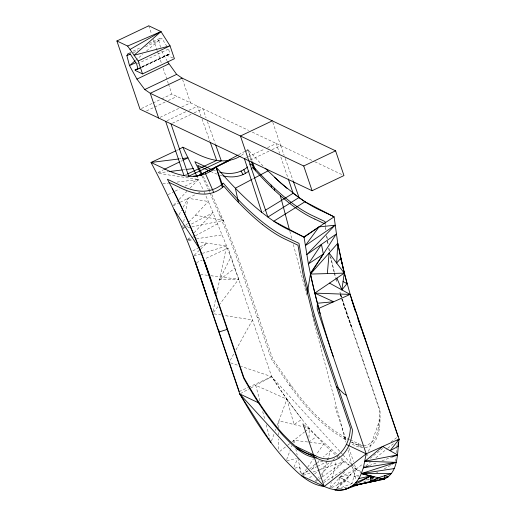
<?xml version="1.0" encoding="UTF-8"?>
<svg xmlns="http://www.w3.org/2000/svg" width="516" height="516" viewBox="0 0 516 516"><rect width="100%" height="100%" fill="white"/><g stroke="black" fill="none" stroke-linecap="round" stroke-linejoin="round"><path stroke-width="0.39" stroke-dasharray="2.58 1.94" d="M278.621 449.197L278.724 438.968M278.756 435.033L278.782 432.672M278.827 427.951L278.892 420.869L302.447 426.571M308.961 437.497L309.284 428.228C295.558 411.949 283.22 394.553 271.68 376.674L228.169 248.138L205.078 258.722M342.482 299.583L380.028 410.51C380.163 423.378 380.918 445.495 364.128 447.849M395.082 461.543L395.643 456.86M396.107 452.951L396.669 448.262M396.765 447.482L397.23 443.579M182.703 227.285L183.135 224.937M183.709 221.803L184.567 217.101M185.283 213.185L188.011 198.305L208.354 201.466L226.614 245.99L238.689 279.221L219.855 304.072M213.095 311.271L215.701 298.687M216.681 293.965L226.614 245.99L198.924 241.978M329.937 487.833L331.227 482.37M332.156 478.461L336.213 461.278M336.948 458.156L337.322 456.596L323.655 443.986L309.284 428.228L303.208 426.758M354.518 464.645L356.066 469.212L351.886 483.595L337.799 476.513M321.978 476.52L327.292 460.569M327.55 459.808L330.588 450.694L323.377 456.983M366.889 455.925L367.431 454.415M368.508 451.39L380.118 418.895M271.468 441.045L274.215 433.569M275.318 430.583L275.866 429.086M277.247 425.352L286.87 399.203L271.68 376.674L241.269 366.45M286.657 459.556L291.979 445.476M293.101 442.509L293.939 440.283L323.655 443.986L316.353 454.609M293.965 467.154L297.248 459.466M210.805 275.712L238.689 279.221L219.61 279.807L230.807 257.116M146.57 50.968L158.76 40.5L159.928 38.352L162.205 38.9L167.294 46.982M179.071 214.74L181.677 209.948M183.167 207.206L188.011 198.305M230.252 360.271L234.083 353.325M235.999 349.848L252.485 319.965L223.557 315.366M312.593 468.78L316.166 463.278L319.172 460.653M302.66 474.527L307.22 467.889M307.678 467.225L313.612 458.595M213.572 312.354L217.92 306.62M336.838 488.323L346.004 480.641L350.796 474.372L339.915 477.242L337.877 484.627L344.507 479.886L350.796 474.372M330.82 487.42L344.733 471.856M315.328 481.009L319.082 476.836M321.229 474.456L332.491 461.949M187.605 239.682L190.32 236.792M194.119 232.755L213.127 212.566L190.791 224.408M182.961 228.278L185.121 226.002M185.663 225.428L208.354 201.466L205.413 194.842M173.666 205.046L178.62 199.931M179.168 199.363L186.876 191.397M190.178 187.985L198.434 179.458L197.415 177.278M245.835 151.781L247.919 149.704L263.508 166.513M336.696 488.2L356.066 469.212L363.064 463.768M323.564 481.17L343.824 461.659L350.08 465.864L360.974 471.534M194.313 255.117L200.008 249.667M200.576 249.118L206.839 243.126L199.86 247.003M302.344 475.333L308.955 469.566M309.555 469.044L315.566 463.8M135.598 60.391L142.913 54.109M365.863 465.8L370.249 462.278M375.893 457.757L387.181 448.701M387.806 448.198L394.708 442.663M279.82 451.377L287.186 445.592M287.799 445.108L289.644 443.663M292.095 441.735L304.375 432.086M304.988 431.602L309.284 428.228M241.436 155.426L244.79 152.82M370.069 458.324L382.795 448.423M391.07 441.993L396.798 437.536M219.61 279.807L234.838 268.197M309.497 477.842L313.928 474.462M314.56 473.978L318.985 470.598M319.617 470.115L330.363 461.904M332.891 459.975L335.426 458.04M308.794 442.135L316.547 436.484M315.792 481.538L318.398 479.687M319.049 479.229L321.661 477.377M322.313 476.913L343.824 461.659L340.276 458.892M323.674 482.628L346.694 468.012M263.16 211.586L264.521 210.754M192.887 250.886L199.163 247.39M238.708 154.697L245.79 150.859M246.5 150.472L247.919 149.704L252.195 161.379M240.488 393.573L250.189 388.316M250.886 387.942L271.68 376.674L340.379 452.01M187.76 239.882L194.738 236.115M195.435 235.741L217.771 223.699M376.48 472.966L377.893 472.211M384.252 468.812L392.728 464.271M252.318 179.2L253.737 178.452M183.115 228.478L185.908 227.001M186.605 226.634L188.005 225.892M173.266 205.826L179.581 202.601M180.284 202.246L195.732 194.364M198.537 192.932L199.944 192.216M168.087 194.648L174.44 191.468M175.143 191.114L179.381 188.991M185.025 186.166L198.434 179.458L203.452 190.423M362.026 473.514L356.066 469.212L339.915 477.242L344.507 479.886M301.789 474.101L308.271 470.908M311.148 469.489L316.83 466.69M317.534 466.341L326.718 461.814M331.788 487.62L346.004 480.641M158.025 172.409L163.753 169.629M180.929 161.289L182.361 160.592M129.51 52.838L132.406 51.458M133.134 51.11L141.1 47.317M149.066 43.525L159.928 38.352M133.238 52.697L137.585 50.626M145.551 46.833L162.205 38.9M137.43 63.829L168.571 49.001L167.719 47.653M138.727 68.235L166.971 54.786L169.899 54.006L168.571 49.001M138.752 68.686L140.926 67.648M141.648 67.306L169.164 54.199M138.759 68.834L141.068 67.706M141.655 67.454L169.899 54.006M141.449 108.515L152.31 103.342M153.039 103L161.005 99.207M161.727 98.859L171.867 94.035L248.648 130.406M146.518 110.914L165.346 101.949M168.242 100.568L176.93 96.434M160.07 117.338L178.897 108.373M181.793 106.993L190.481 102.852L182.619 79.619M167.087 120.66L185.921 111.695M188.817 110.314L197.505 106.18L200.963 115.971M172.441 123.201L191.268 114.23M194.164 112.856L202.859 108.715L206.065 117.783M244.403 158.664L264.682 149.008M267.578 147.628L276.266 143.493L279.588 153.297M250.26 160.063L269.088 151.098M271.984 149.717L280.678 145.577L272.306 120.841M141.848 66.977L168.435 54.393M176.401 150.562L178.581 149.537M185.457 174.924L186.908 174.247M196.415 262.689L202.188 260.045M239.198 391.554L247.861 387.587M248.583 387.258L271.68 376.674M363.735 481.957L369.45 479.325M369.308 465.574L377.493 462.491M381.956 460.814L390.883 457.453M337.206 489.039L354.086 482.783M257.336 317.675L258.613 317.217M303.247 475.352L310.013 473.069M313.019 472.05L343.824 461.659M316.166 463.278L322.964 461.13M326.744 459.937L329.008 459.221M358.981 475.088L353.892 476.687L358.588 476.894M193.932 255.981L201.53 253.653M202.291 253.421L226.614 245.99M286.832 460.853L296.371 458.44M294.797 468.199L299.79 466.967L300.183 472.456M366.102 479.57L369.243 478.867M339.618 488.833L347.3 487.13M187.927 227.724L191.075 227.079M191.862 226.917L223.331 220.461L231.033 239.237A292.959 91.106 64.5 0 1 244.874 276.634L272.68 358.775C293.036 388.432 313.87 421.153 346.752 438.161M363.625 445.83C380.079 443.521 379.337 421.843 379.202 409.233L339.909 293.146L341.179 297.3M188.624 240.017L192.539 239.418M196.448 238.811L222.267 234.845M179.413 158.902L180.987 158.702M162.843 183.864L168.377 183.18M177.078 182.103L198.434 179.458L158.173 173.344M158.193 172.912L168.571 171.628M182.935 169.861L185.328 169.564M363.193 447.74L359.697 447.32L354.821 445.585L350.861 443.399M200.453 274.409L207.619 275.305M188.643 240.488L192.597 241.056M214.172 313.876L222.77 315.244M195.383 215.159L223.331 220.461L211.599 193.977M230.62 362.871L238.224 365.425M286.87 399.203L294.088 424.552L301.905 419.237L286.87 399.203L255.736 385.31L260.045 401.551M172.95 58.044L167.139 55.289L166.971 54.786M252.285 132.128L314.134 161.431M314.863 161.772L342.508 174.866M325.286 224.041L325.531 226.414M289.192 384.968L291.559 386.091M378.344 427.203L379.357 427.68M347.468 438.497L349.603 439.509M350.319 439.851L362.709 445.721L359.278 445.308L354.498 443.612L351.267 441.825M209.999 193.036L228.833 237.044A298.938 92.964 64.5 0 1 242.959 275.202L271.326 359.013C291.908 389.077 313.019 422.023 346.049 439.613M351.015 441.967L362.464 447.391M343.798 436.762L348.048 439.832M343.901 438.6L346.288 440.322L334.878 406.608M337.322 456.596L339.683 458.434M304.182 424.952L349.487 465.335M362.883 361.026L363.464 361.581M340.915 452.603L342.54 454.377M343.082 454.97L351.196 463.871M351.738 464.465L356.066 469.212M220.1 215.849L223.647 221.222M161.74 51.123L166.939 60.553M203.24 176.414L210.283 191.146M201.859 175.782L208.341 189.411M208.67 190.133L209.664 192.313M204.11 191.894L205.084 194.106M280.678 145.577L284.135 155.361M285.2 158.373L293.191 180.955M207.4 121.563L215.159 143.474M202.027 118.983L210.006 141.578M340.695 294.314L339.928 292.056L340.579 294.172M340.953 295.068L342.224 298.829M280.865 157.07L288.018 178.201M348.861 447.927L353.492 461.607M148.769 25.8L151.594 34.14M153.387 39.448L157.238 50.82M157.496 51.574L161.34 62.952M163.14 68.254L168.274 83.418M168.526 84.179L171.867 94.035M358.162 443.567L359.297 447.178M247.919 149.704L251.247 160.289M340.792 294.881L341.657 297.7M336.135 279.027L336.619 281.878L335.6 278.163M289.837 231.342L291.695 238.34M293.352 244.565L307.007 295.9M311.974 314.567L345.913 442.135M347.984 449.907L356.053 480.248M262.709 411.607L264.76 419.334M266.198 424.752L269.887 438.671M334.342 272.235L330.588 256.491M334.542 272.99L335.735 277.518M334.233 272.99L335.406 277.421M158.76 40.5L160.566 47.388M333.846 271.513L330.421 256.768M293.939 440.283L294.617 443.379M295.803 448.791L297.164 454.977M297.842 458.073L301.421 474.372M328.866 248.093L329.447 251.099M328.782 248.589L329.208 250.802M326.822 236.386L327.479 240.359M327.615 241.153L328.144 244.332M327.447 240.933L328.099 244.823M325.777 228.781L325.848 229.259M326.654 235.612L327.06 238.592M325.609 227.027L326.041 231.142M222.215 175.692A255.652 79.503 64.5 0 1 220.113 175.13M217.242 174.208A255.652 79.503 64.5 0 1 211.637 171.944M351.402 327.099A216.855 67.435 64.5 0 1 341.831 299.403M351.654 326.699A221.28 68.815 64.5 0 1 342.121 299.164M215.501 170.938A260.87 81.122 64.5 0 1 214.017 170.422"/><path stroke-width="0.77" d="M274.66 188.411L274.596 190.327M265.147 168.177L280.743 183.019L299.132 197.757L304.995 201.756L334.116 216.823L337.741 243.32L336.684 263.089L340.812 258.213L344.256 273.132L351.448 298.809M301.744 475.855L324.183 486.485L329.756 488.62L335.007 489.858L339.909 490.2L344.462 489.645L352.409 485.859L384.181 479.19C398.991 472.095 396.965 452.816 399.094 439.142L350.106 294.417L329.524 283.116M327.35 273.603L329.118 253.04L344.256 273.132L341.869 289.895L347.036 283.658L340.27 256.013M175.679 150.898L151.027 162.469L163.43 168.345A318.075 98.917 64.5 0 0 184.006 175.595C195.267 177.833 207.696 175.176 216.036 166.984C233.309 186.979 251.84 206.284 273.796 221.196A302.318 94.015 64.5 0 0 290.656 230.665L304.027 236.999L308.4 263.928L312.438 283.155L317.353 303.247L317.205 309.097L366.192 453.822L363.354 467.812L361.264 473.598L391.534 473.469L378.312 477.758L370.462 482.067L370.83 475.991L361.264 473.598C357.04 484.472 347.094 492.025 335.007 489.858L336.471 489.31M307.233 293.191L310.451 274.067L336.206 234.077L306.717 254.678L334.994 225.234L319.023 226.885L304.066 237.263L273.796 221.196L304.995 201.756A317.695 98.795 64.5 0 0 321.713 210.947L334.116 216.823L303.93 236.954M379.589 479.97L384.181 479.19L384.923 475.61L388.174 477.016L379.234 479.222M371.12 476.004L370.765 476.674L371.959 476.203L370.694 477.352L372.92 476.442L370.565 478.713L374.287 476.771L370.295 481.434L352.409 485.859L370.83 475.991L358.743 478.545M312.096 190.733L303.724 165.991L150.253 93.293L144.777 89.532L136.934 79.096L129.503 65.629L126.897 55.67L128.065 53.529L130.342 54.077L136.708 64.177L138.036 69.176L135.108 69.963L135.276 70.46L142.539 73.904L174.402 58.727L170.041 45.84L160.979 31.586L148.769 25.8L116.906 40.977L140.004 109.205L312.096 190.733L343.959 175.556L335.587 150.82L182.116 78.116L176.64 74.362L167.681 61.901M376.235 480.854L378.312 477.758L370.295 481.434M310.31 273.422L323.326 254.072L321.462 244.378L308.4 263.928L323.326 254.072M319.023 226.885L305.253 245.7L334.994 225.234M193.171 256.213L239.792 393.947C253.188 417.618 267.914 440.728 286.096 461.04C296.713 471.824 308.323 484.55 324.183 486.485L366.192 453.822L399.094 439.142L390.109 450.707L398.184 446.301L398.139 442.547M320.126 313.58L317.353 303.247L333.652 301.757L314.792 293.101L310.451 274.067L337.741 243.32L344.256 273.132L314.792 293.101L320.126 313.58A347.603 108.096 64.5 0 0 333.201 356.369M249.815 164.894L250.892 163.824C262.838 177.317 275.538 190.223 289.773 201.311A274.002 85.211 64.5 0 0 314.354 216.494L325.022 221.545L325.222 223.415M251.073 169.061L252.653 167.487C264.36 180.703 276.808 193.358 290.753 204.22A268.52 83.502 64.5 0 0 314.844 219.1M127.626 46.053L160.979 31.586L134.108 55.244L170.041 45.84L138.178 61.017L127.626 46.053L116.906 40.977M134.992 60.914L129.503 65.629L136.024 62.52M384.181 479.19L361.264 473.598L396.256 462.381L364.999 461.214L382.64 446.482L397.578 454.938L391.625 457.176M396.256 462.381L363.354 467.812L364.612 466.806M397.21 440.651L399.094 439.142M247.628 166.952C242.262 171.609 235.044 173.731 228.007 173.415A260.87 81.122 64.5 0 1 219.835 172.202M248.886 170.983C243.733 175.298 236.876 177.162 230.226 176.878A255.652 79.503 64.5 0 1 222.906 175.859M299.041 197.512L267.869 217.049L240.443 136.018L272.306 120.841M265.205 210.335L293.127 193.294L304.995 201.756M240.198 156.155C233.271 160.592 224.666 161.579 216.649 160.405A302.75 94.151 64.5 0 1 196.145 153.516L182.767 147.176L197.073 176.556M130.032 49.465L160.979 31.586M222.37 187.431L216.036 166.984L237.999 155.084M251.615 179.574L235.354 188.211L238.444 202.362M254.44 178.078L267.875 170.944M345.881 488.923L344.462 489.645L361.019 483.705M164.469 169.28L179.497 161.985M183.077 160.244L188.082 157.812L182.567 158.509M198.254 175.634L230.007 160.212L197.531 175.982M126.897 55.67L130.522 53.948M135.108 69.963L138.004 68.583M136.934 79.096L168.797 63.919M144.777 89.532L176.64 74.362M182.116 78.116L150.253 93.293L158.618 118.029M303.724 165.991L335.587 150.82M136.101 69.692L138.256 68.673M179.304 149.201L182.864 147.221M187.63 173.911L216.649 160.405L210.27 142.332M358.723 484.253L352.409 485.859L378.808 480.138M318.63 308.458L350.106 294.417L314.792 293.101M355.782 482.634L370.83 475.991M363.354 467.812L368.559 465.851M227.53 329.285L220.5 331.524L218.41 330.762M335.007 489.858L336.542 489.516M354.989 485.421L378.821 480.138M364.999 461.214L397.578 454.938M361.264 473.598L394.237 468.573M193.216 176.337L201.653 175.143M178.626 159.005L151.027 162.469C173.75 205.265 192.636 250.144 206.806 296.494M169.364 171.531L182.135 169.958M186.128 169.467L193.313 168.577M310.451 274.067L344.256 273.132M262.392 224.492A255.652 79.503 64.5 0 0 286.715 239.882L297.984 245.216L303.279 275.918L311.554 309.761A292.959 91.106 64.5 0 0 322.577 345.823L350.377 427.958C349.796 446.991 335.561 466.954 314.973 455.486C301.602 453.854 291.817 443.128 282.878 434.04C267.546 416.922 255.136 397.443 243.849 377.493L204.555 261.412M324.074 346.01L352.441 429.822C351.848 449.243 337.322 469.612 316.314 457.911C302.673 456.247 292.688 445.302 283.561 436.026C267.92 418.56 255.259 398.681 243.739 378.331L203.646 259.877M314.844 219.094L324.59 223.712M169.035 182.406L179.491 187.36A268.52 83.502 64.5 0 0 200.788 193.984C209.128 194.764 217.771 192.081 223.828 186.212C235.638 199.956 248.222 213.147 262.392 224.499M270.507 440.993L270.913 442.535L239.792 393.947L259.522 403.293M346.307 444.405L366.192 453.822M296.061 446.527L314.973 455.486M297.016 448.772L316.314 457.911M343.063 281.517L347.036 283.658M346.359 395.243L343.875 393.76L336.309 386.4M274.37 177.214L286.993 188.379M239.792 393.947L324.183 486.485L302.989 423.888M174.118 209.683L200.021 249.55M241.004 171.073L243.062 174.543M172.189 188.405C184.999 213.443 196.241 239.282 205.813 265.734A221.28 68.815 64.5 0 1 215.372 294.52M202.227 174.318L197.744 165.352L209.019 170.693A255.652 79.503 64.5 0 0 210.986 171.647M201.511 175.072L194.861 161.65L206.368 167.1A260.87 81.122 64.5 0 0 213.276 170.145M243.836 169.616L245.474 173.311M205.581 173.815L213.695 192.41M336.89 278.124L341.869 289.895M252.459 162.108L255.646 170.815M216.036 166.984L223.183 186.747M293.456 181.709L299.132 197.757M215.694 144.983L221.306 160.857L188.701 176.208L170.996 123.885M351.706 299.57L398.075 436.549M288.276 178.955L293.127 193.294M165.642 121.35L184.006 175.601M138.178 61.017L142.539 73.904M195.693 263.018L239.198 391.554M244.403 158.664L261.799 212.411M251.724 161.805L253.975 168.958M351.673 299.538L353.46 305.375M280.317 195.558L289.418 229.781M271.087 185.018L271.655 187.489M341.773 262.883L337.741 243.32M216.049 295.358A216.855 67.435 64.5 0 0 206.677 267.153C195.764 236.941 182.561 207.574 167.397 179.258L178.072 184.309A274.002 85.211 64.5 0 0 199.802 191.068C208.309 191.868 217.133 189.133 223.305 183.141C235.361 197.17 248.202 210.625 262.663 222.209A260.87 81.122 64.5 0 0 287.483 237.908L298.983 243.352L304.382 274.673L312.825 309.213A298.938 92.964 64.5 0 0 324.074 346.01M365.083 339.089A257.303 80.012 64.5 0 1 362.858 333.033M361.768 330.014A257.303 80.012 64.5 0 1 360.961 327.75M360.697 326.996A257.303 80.012 64.5 0 1 357.84 318.74M355.356 311.29A257.303 80.012 64.5 0 1 353.692 306.117"/></g></svg>
